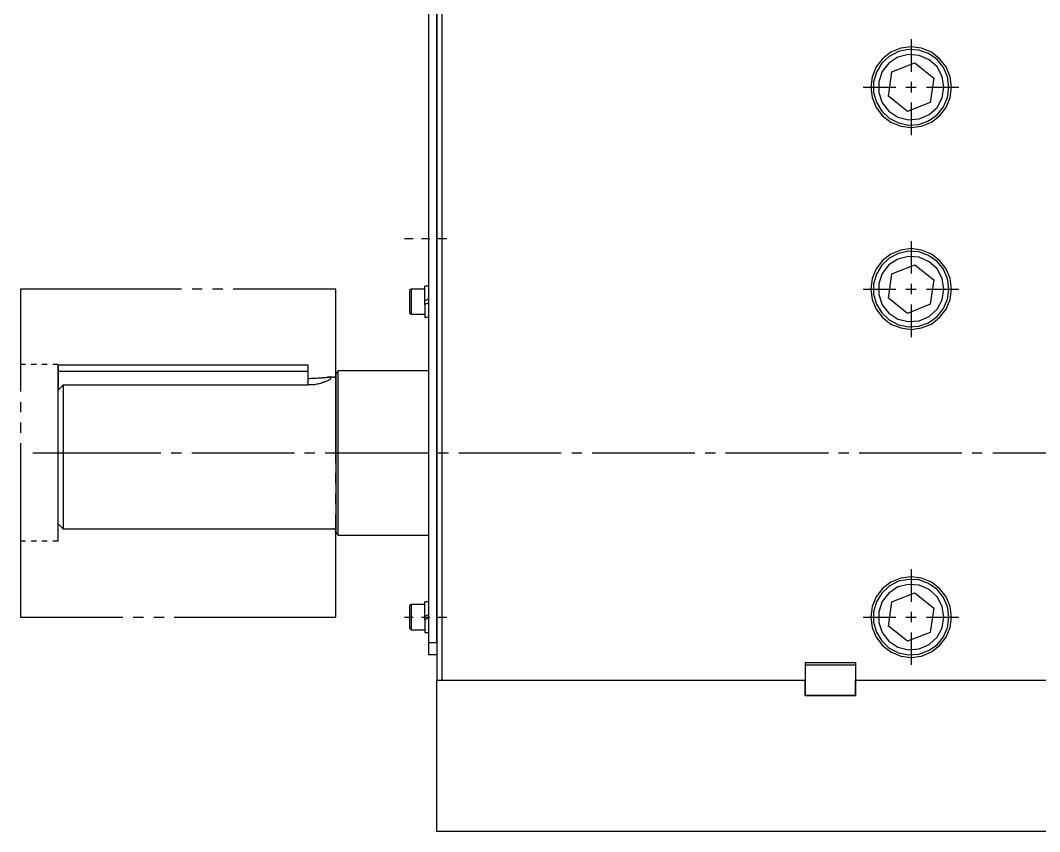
# Model space of a CAD drawing. Header units: millimetres. Extents: x -211 to 45495, y 24 to 52952.
# Drawn here: x 22334.5 to 22738.3, y 27031.4 to 27352.9 of the extents above; entities that cross this region are included whole.
import ezdxf

# ---------------------------------------------------------------- set-up
doc = ezdxf.new("R2010")
doc.units = ezdxf.units.MM
doc.layers.add('Layer2', color=7, linetype='Continuous')

# ---------------------------------------------------------------- blocks, each defined once
blk = doc.blocks.new('BLKF427')
at = {"layer": 'Layer2', "color": 7, "linetype": 'Continuous', "lineweight": 25}
for p, q in [((22458.64, 27151.39), (22458.56, 27151.48)), ((22458.81, 27151.39), (22458.64, 27151.39)), ((22458.9, 27151.31), (22458.81, 27151.39)), ((22459.07, 27151.22), (22458.9, 27151.31)), ((22459.16, 27151.14), (22459.07, 27151.22)), ((22459.25, 27151.05), (22459.16, 27151.14)), ((22459.33, 27150.96), (22459.25, 27151.05)), ((22459.33, 27150.88), (22459.33, 27150.96)), ((22459.42, 27150.7), (22459.33, 27150.88)), ((22459.42, 27150.45), (22459.42, 27150.7))]:
    blk.add_line(p, q, dxfattribs=at)
blk = doc.blocks.new('BLKF428')
at = {"layer": 'Layer2', "color": 7, "linetype": 'Continuous', "lineweight": 25}
for p, q in [((22458.38, 27211.5), (22458.81, 27211.5)), ((22458.81, 27211.5), (22458.9, 27211.59)), ((22458.9, 27211.59), (22459.07, 27211.67)), ((22459.07, 27211.67), (22459.16, 27211.76)), ((22459.16, 27211.76), (22459.25, 27211.85)), ((22459.25, 27211.85), (22459.33, 27211.93)), ((22459.33, 27212.1), (22459.42, 27212.19)), ((22459.33, 27211.93), (22459.33, 27212.1)), ((22459.42, 27212.19), (22459.42, 27212.36))]:
    blk.add_line(p, q, dxfattribs=at)
blk = doc.blocks.new('BLKF429')
at = {"layer": 'Layer2', "color": 7, "linetype": 'Continuous', "lineweight": 25}
for p, q in [((22456.23, 27211.5), (22456.75, 27211.5)), ((22456.75, 27211.5), (22457.09, 27211.42)), ((22457.09, 27211.42), (22457.18, 27211.42))]:
    blk.add_line(p, q, dxfattribs=at)
blk = doc.blocks.new('BLKF430')
at = {"layer": 'Layer2', "color": 7, "linetype": 'Continuous', "lineweight": 25}
for p, q in [((22448.4, 27211.07), (22449, 27211.07)), ((22449, 27211.07), (22449.51, 27211.16)), ((22449.51, 27211.16), (22451.84, 27211.16)), ((22451.84, 27211.16), (22452.27, 27211.24)), ((22452.27, 27211.24), (22452.7, 27211.24)), ((22452.7, 27211.24), (22453.13, 27211.24)), ((22453.13, 27211.24), (22453.56, 27211.33)), ((22453.56, 27211.33), (22453.91, 27211.33)), ((22453.91, 27211.33), (22453.99, 27211.33)), ((22453.99, 27211.33), (22454.34, 27211.42)), ((22454.34, 27211.42), (22454.77, 27211.42)), ((22454.77, 27211.42), (22455.2, 27211.42)), ((22455.2, 27211.42), (22455.63, 27211.42)), ((22455.63, 27211.42), (22455.97, 27211.5))]:
    blk.add_line(p, q, dxfattribs=at)
blk = doc.blocks.new('BLKF431')
at = {"layer": 'Layer2', "color": 7, "linetype": 'Continuous', "lineweight": 25}
for p, q in [((22349.45, 27206.42), (22349.79, 27206.77)), ((22349.45, 27206.33), (22349.45, 27206.42)), ((22349.79, 27206.77), (22350.05, 27207.02)), ((22350.05, 27207.02), (22350.4, 27207.37)), ((22350.4, 27207.37), (22350.66, 27207.63)), ((22350.66, 27207.63), (22351, 27207.97)), ((22351, 27207.97), (22351.17, 27208.23))]:
    blk.add_line(p, q, dxfattribs=at)
blk = doc.blocks.new('BLKF432')
at = {"layer": 'Layer2', "color": 7, "linetype": 'Continuous', "lineweight": 25}
for p, q in [((22453.3, 27209.09), (22452.79, 27208.92)), ((22453.39, 27209.09), (22453.3, 27209.09)), ((22453.73, 27209.18), (22453.39, 27209.09)), ((22454.16, 27209.35), (22453.73, 27209.18)), ((22454.6, 27209.52), (22454.16, 27209.35)), ((22455.03, 27209.61), (22454.6, 27209.52)), ((22455.46, 27209.78), (22455.03, 27209.61)), ((22455.54, 27209.87), (22455.46, 27209.78)), ((22455.8, 27209.95), (22455.54, 27209.87)), ((22456.23, 27210.12), (22455.8, 27209.95)), ((22456.58, 27210.3), (22456.23, 27210.12)), ((22456.92, 27210.55), (22456.58, 27210.3)), ((22457.18, 27210.81), (22456.92, 27210.55)), ((22457.44, 27211.16), (22457.18, 27210.81)), ((22449.17, 27208.49), (22448.74, 27208.49)), ((22449.6, 27208.49), (22449.17, 27208.49)), ((22450.03, 27208.49), (22449.6, 27208.49)), ((22450.46, 27208.57), (22450.03, 27208.49)), ((22450.55, 27208.57), (22450.46, 27208.57)), ((22450.98, 27208.57), (22450.55, 27208.57)), ((22451.41, 27208.66), (22450.98, 27208.57)), ((22451.93, 27208.75), (22451.41, 27208.66)), ((22452.36, 27208.83), (22451.93, 27208.75)), ((22452.79, 27208.92), (22452.36, 27208.83))]:
    blk.add_line(p, q, dxfattribs=at)
blk = doc.blocks.new('BLKF593')
at = {"layer": 'Layer2', "color": 7, "linetype": 'Continuous', "lineweight": 25}
for p, q in [((22678.75, 27338.69), (22675.82, 27335.94)), ((22682.37, 27340.59), (22678.75, 27338.69)), ((22686.41, 27341.45), (22682.37, 27340.59)), ((22690.46, 27341.19), (22686.41, 27341.45)), ((22694.34, 27339.81), (22690.46, 27341.19)), ((22697.7, 27337.4), (22694.34, 27339.81)), ((22675.82, 27335.94), (22673.67, 27332.41)), ((22700.19, 27334.21), (22697.7, 27337.4)), ((22673.67, 27332.41), (22672.55, 27328.53)), ((22701.83, 27330.51), (22700.19, 27334.21)), ((22702.43, 27326.46), (22701.83, 27330.51)), ((22672.55, 27328.53), (22672.55, 27324.4)), ((22672.55, 27324.4), (22673.67, 27320.52)), ((22700.19, 27318.63), (22701.83, 27322.42)), ((22673.67, 27320.52), (22675.82, 27316.99)), ((22697.7, 27315.53), (22700.19, 27318.63)), ((22675.82, 27316.99), (22678.75, 27314.24)), ((22678.75, 27314.24), (22682.37, 27312.34)), ((22694.34, 27313.12), (22697.7, 27315.53)), ((22682.37, 27312.34), (22686.41, 27311.48)), ((22686.41, 27311.48), (22690.46, 27311.74)), ((22690.46, 27311.74), (22694.34, 27313.12))]:
    blk.add_line(p, q, dxfattribs=at)
blk = doc.blocks.new('BLKF594')
at = {"layer": 'Layer2', "color": 7, "linetype": 'Continuous', "lineweight": 25}
for p, q in [((22682.19, 27338.35), (22678.58, 27336.02)), ((22686.33, 27339.38), (22682.19, 27338.35)), ((22690.63, 27339.04), (22686.33, 27339.38)), ((22694.51, 27337.31), (22690.63, 27339.04)), ((22678.58, 27336.02), (22675.99, 27332.66)), ((22697.7, 27334.47), (22694.51, 27337.31)), ((22699.68, 27330.68), (22697.7, 27334.47)), ((22675.99, 27332.66), (22674.62, 27328.62)), ((22700.45, 27326.46), (22699.68, 27330.68)), ((22674.62, 27328.62), (22674.62, 27324.31)), ((22674.62, 27324.31), (22675.99, 27320.26)), ((22697.7, 27318.46), (22699.68, 27322.24)), ((22675.99, 27320.26), (22678.58, 27316.91)), ((22694.51, 27315.61), (22697.7, 27318.46)), ((22678.58, 27316.91), (22682.19, 27314.58)), ((22682.19, 27314.58), (22686.33, 27313.55)), ((22690.63, 27313.89), (22694.51, 27315.61)), ((22686.33, 27313.55), (22690.63, 27313.89))]:
    blk.add_line(p, q, dxfattribs=at)
blk = doc.blocks.new('BLKF599')
at = {"layer": 'Layer2', "color": 7, "linetype": 'Continuous', "lineweight": 25}
for p, q in [((22682.19, 27258.35), (22678.58, 27256.02)), ((22686.33, 27259.38), (22682.19, 27258.35)), ((22690.63, 27259.04), (22686.33, 27259.38)), ((22694.51, 27257.31), (22690.63, 27259.04)), ((22678.58, 27256.02), (22675.99, 27252.66)), ((22697.7, 27254.47), (22694.51, 27257.31)), ((22699.68, 27250.68), (22697.7, 27254.47)), ((22675.99, 27252.66), (22674.62, 27248.62)), ((22700.45, 27246.46), (22699.68, 27250.68)), ((22674.62, 27248.62), (22674.62, 27244.31)), ((22674.62, 27244.31), (22675.99, 27240.26)), ((22697.7, 27238.46), (22699.68, 27242.24)), ((22675.99, 27240.26), (22678.58, 27236.91)), ((22694.51, 27235.61), (22697.7, 27238.46)), ((22678.58, 27236.91), (22682.19, 27234.58)), ((22682.19, 27234.58), (22686.33, 27233.55)), ((22686.33, 27233.55), (22690.63, 27233.89)), ((22690.63, 27233.89), (22694.51, 27235.61))]:
    blk.add_line(p, q, dxfattribs=at)
blk = doc.blocks.new('BLKF600')
at = {"layer": 'Layer2', "color": 7, "linetype": 'Continuous', "lineweight": 25}
for p, q in [((22678.75, 27258.69), (22675.82, 27255.94)), ((22682.37, 27260.59), (22678.75, 27258.69)), ((22686.41, 27261.45), (22682.37, 27260.59)), ((22690.46, 27261.19), (22686.41, 27261.45)), ((22694.34, 27259.81), (22690.46, 27261.19)), ((22697.7, 27257.4), (22694.34, 27259.81)), ((22675.82, 27255.94), (22673.67, 27252.41)), ((22700.19, 27254.3), (22697.7, 27257.4)), ((22701.83, 27250.51), (22700.19, 27254.3)), ((22673.67, 27252.41), (22672.55, 27248.53)), ((22702.43, 27246.46), (22701.83, 27250.51)), ((22672.55, 27248.53), (22672.55, 27244.4)), ((22672.55, 27244.4), (22673.67, 27240.52)), ((22700.19, 27238.71), (22701.83, 27242.42)), ((22673.67, 27240.52), (22675.82, 27236.99)), ((22697.7, 27235.53), (22700.19, 27238.71)), ((22675.82, 27236.99), (22678.75, 27234.24)), ((22678.75, 27234.24), (22682.37, 27232.34)), ((22694.34, 27233.12), (22697.7, 27235.53)), ((22682.37, 27232.34), (22686.41, 27231.48)), ((22686.41, 27231.48), (22690.46, 27231.74)), ((22690.46, 27231.74), (22694.34, 27233.12))]:
    blk.add_line(p, q, dxfattribs=at)
blk = doc.blocks.new('BLKF624')
at = {"layer": 'Layer2', "color": 7, "linetype": 'Continuous', "lineweight": 25}
for p, q in [((22678.75, 27128.75), (22675.82, 27125.9)), ((22682.37, 27130.64), (22678.75, 27128.75)), ((22686.41, 27131.42), (22682.37, 27130.64)), ((22690.46, 27131.16), (22686.41, 27131.42)), ((22694.34, 27129.78), (22690.46, 27131.16)), ((22697.7, 27127.45), (22694.34, 27129.78)), ((22675.82, 27125.9), (22673.67, 27122.46)), ((22700.19, 27124.27), (22697.7, 27127.45)), ((22701.83, 27120.48), (22700.19, 27124.27)), ((22673.67, 27122.46), (22672.55, 27118.5)), ((22702.43, 27116.43), (22701.83, 27120.48)), ((22672.55, 27118.5), (22672.55, 27114.45)), ((22672.55, 27114.45), (22673.67, 27110.49)), ((22700.19, 27108.68), (22701.83, 27112.38)), ((22673.67, 27110.49), (22675.82, 27107.04)), ((22697.7, 27105.49), (22700.19, 27108.68)), ((22675.82, 27107.04), (22678.75, 27104.2)), ((22678.75, 27104.2), (22682.37, 27102.31)), ((22694.34, 27103.17), (22697.7, 27105.49)), ((22682.37, 27102.31), (22686.41, 27101.53)), ((22686.41, 27101.53), (22690.46, 27101.79)), ((22690.46, 27101.79), (22694.34, 27103.17))]:
    blk.add_line(p, q, dxfattribs=at)
blk = doc.blocks.new('BLKF625')
at = {"layer": 'Layer2', "color": 7, "linetype": 'Continuous', "lineweight": 25}
for p, q in [((22682.19, 27128.4), (22678.58, 27125.99)), ((22686.33, 27129.43), (22682.19, 27128.4)), ((22690.63, 27129.09), (22686.33, 27129.43)), ((22694.51, 27127.37), (22690.63, 27129.09)), ((22678.58, 27125.99), (22675.99, 27122.63)), ((22697.7, 27124.44), (22694.51, 27127.37)), ((22699.68, 27120.65), (22697.7, 27124.44)), ((22675.99, 27122.63), (22674.62, 27118.58)), ((22700.45, 27116.43), (22699.68, 27120.65)), ((22674.62, 27118.58), (22674.62, 27114.36)), ((22674.62, 27114.36), (22675.99, 27110.32)), ((22697.7, 27108.51), (22699.68, 27112.21)), ((22675.99, 27110.32), (22678.58, 27106.87)), ((22694.51, 27105.58), (22697.7, 27108.51)), ((22678.58, 27106.87), (22682.19, 27104.55)), ((22682.19, 27104.55), (22686.33, 27103.51)), ((22690.63, 27103.86), (22694.51, 27105.58)), ((22686.33, 27103.51), (22690.63, 27103.86))]:
    blk.add_line(p, q, dxfattribs=at)
blk = doc.blocks.new('BLKF779')
at = {"layer": 'Layer2', "color": 7, "linetype": 'Continuous', "lineweight": 25}
for p, q in [((22687.45, 27132.45), (22683.31, 27131.93)), ((22691.58, 27131.93), (22687.45, 27132.45)), ((22679.44, 27130.3), (22676.08, 27127.8)), ((22683.31, 27131.93), (22679.44, 27130.3)), ((22695.46, 27130.3), (22691.58, 27131.93)), ((22698.73, 27127.8), (22695.46, 27130.3)), ((22673.58, 27124.44), (22671.95, 27120.65)), ((22676.08, 27127.8), (22673.58, 27124.44)), ((22701.31, 27124.44), (22698.73, 27127.8)), ((22702.86, 27120.65), (22701.31, 27124.44)), ((22671.95, 27120.65), (22671.43, 27116.43)), ((22703.38, 27116.43), (22702.86, 27120.65)), ((22671.43, 27116.43), (22671.95, 27112.3)), ((22671.95, 27112.3), (22673.58, 27108.51)), ((22701.31, 27108.51), (22702.86, 27112.3)), ((22673.58, 27108.51), (22676.08, 27105.15)), ((22698.73, 27105.15), (22701.31, 27108.51)), ((22676.08, 27105.15), (22679.44, 27102.65)), ((22695.46, 27102.65), (22698.73, 27105.15)), ((22679.44, 27102.65), (22683.31, 27101.02)), ((22683.31, 27101.02), (22687.45, 27100.5)), ((22687.45, 27100.5), (22691.58, 27101.02)), ((22691.58, 27101.02), (22695.46, 27102.65))]:
    blk.add_line(p, q, dxfattribs=at)
blk = doc.blocks.new('BLKF785')
at = {"layer": 'Layer2', "color": 7, "linetype": 'Continuous', "lineweight": 25}
for p, q in [((22683.31, 27261.88), (22679.44, 27260.33)), ((22687.45, 27262.48), (22683.31, 27261.88)), ((22691.58, 27261.88), (22687.45, 27262.48)), ((22695.46, 27260.33), (22691.58, 27261.88)), ((22676.08, 27257.74), (22673.58, 27254.47)), ((22679.44, 27260.33), (22676.08, 27257.74)), ((22698.73, 27257.74), (22695.46, 27260.33)), ((22701.31, 27254.47), (22698.73, 27257.74)), ((22673.58, 27254.47), (22671.95, 27250.6)), ((22702.86, 27250.6), (22701.31, 27254.47)), ((22671.95, 27250.6), (22671.43, 27246.46)), ((22703.38, 27246.46), (22702.86, 27250.6)), ((22671.43, 27246.46), (22671.95, 27242.33)), ((22671.95, 27242.33), (22673.58, 27238.46)), ((22701.31, 27238.46), (22702.86, 27242.33)), ((22673.58, 27238.46), (22676.08, 27235.18)), ((22698.73, 27235.18), (22701.31, 27238.46)), ((22676.08, 27235.18), (22679.44, 27232.6)), ((22695.46, 27232.6), (22698.73, 27235.18)), ((22679.44, 27232.6), (22683.31, 27231.05)), ((22683.31, 27231.05), (22687.45, 27230.45)), ((22687.45, 27230.45), (22691.58, 27231.05)), ((22691.58, 27231.05), (22695.46, 27232.6))]:
    blk.add_line(p, q, dxfattribs=at)
blk = doc.blocks.new('BLKF786')
at = {"layer": 'Layer2', "color": 7, "linetype": 'Continuous', "lineweight": 25}
for p, q in [((22687.45, 27342.48), (22683.31, 27341.88)), ((22691.58, 27341.88), (22687.45, 27342.48)), ((22679.44, 27340.33), (22676.08, 27337.74)), ((22683.31, 27341.88), (22679.44, 27340.33)), ((22695.46, 27340.33), (22691.58, 27341.88)), ((22698.73, 27337.74), (22695.46, 27340.33)), ((22673.58, 27334.47), (22671.95, 27330.6)), ((22676.08, 27337.74), (22673.58, 27334.47)), ((22701.31, 27334.47), (22698.73, 27337.74)), ((22702.86, 27330.6), (22701.31, 27334.47)), ((22671.95, 27330.6), (22671.43, 27326.46)), ((22703.38, 27326.46), (22702.86, 27330.6)), ((22671.43, 27326.46), (22671.95, 27322.33)), ((22671.95, 27322.33), (22673.58, 27318.46)), ((22701.31, 27318.46), (22702.86, 27322.33)), ((22673.58, 27318.46), (22676.08, 27315.18)), ((22698.73, 27315.18), (22701.31, 27318.46)), ((22676.08, 27315.18), (22679.44, 27312.6)), ((22695.46, 27312.6), (22698.73, 27315.18)), ((22679.44, 27312.6), (22683.31, 27311.05)), ((22683.31, 27311.05), (22687.45, 27310.45)), ((22687.45, 27310.45), (22691.58, 27311.05)), ((22691.58, 27311.05), (22695.46, 27312.6))]:
    blk.add_line(p, q, dxfattribs=at)
blk = doc.blocks.new('BLKF370')
at = {"layer": 'Layer2', "color": 7, "linetype": 'Continuous', "lineweight": 25}
for p, q in [((22499.46, 27601.43), (22499.46, 27091.46)), ((22501.44, 27600.65), (22501.44, 27091.46)), ((22496.19, 27381.49), (22496.19, 27101.45)), ((22499.46, 27106.44), (22499.46, 27381.49)), ((22687.45, 27345.49), (22687.45, 27332.58)), ((22679.78, 27332.49), (22688.83, 27336.11)), ((22688.83, 27336.11), (22696.49, 27330.08)), ((22678.41, 27322.85), (22679.78, 27332.49)), ((22668.42, 27326.46), (22681.33, 27326.46)), ((22685.38, 27326.46), (22689.43, 27326.46)), ((22687.45, 27328.53), (22687.45, 27324.4)), ((22693.56, 27326.46), (22706.39, 27326.46)), ((22696.49, 27330.08), (22695.03, 27320.44)), ((22699.68, 27322.24), (22700.45, 27326.46)), ((22701.83, 27322.42), (22702.43, 27326.46)), ((22702.86, 27322.33), (22703.38, 27326.46)), ((22685.98, 27316.82), (22678.41, 27322.85)), ((22695.03, 27320.44), (22685.98, 27316.82)), ((22687.45, 27320.35), (22687.45, 27307.43)), ((22486.72, 27266.44), (22490.07, 27266.44)), ((22493.43, 27266.44), (22496.71, 27266.44)), ((22500.06, 27266.44), (22503.42, 27266.44)), ((22687.45, 27265.49), (22687.45, 27252.58)), ((22679.78, 27252.49), (22688.83, 27256.11)), ((22688.83, 27256.11), (22696.49, 27250.08)), ((22678.41, 27242.85), (22679.78, 27252.49)), ((22696.49, 27250.08), (22695.03, 27240.44)), ((22334.47, 27246.46), (22334.47, 27205.82)), ((22398.36, 27246.46), (22334.47, 27246.46)), ((22406.54, 27246.46), (22402.5, 27246.46)), ((22414.64, 27246.46), (22410.59, 27246.46)), ((22459.42, 27246.46), (22418.77, 27246.46)), ((22459.42, 27177.49), (22459.42, 27246.46)), ((22489.3, 27246.46), (22488.7, 27245.86)), ((22488.7, 27245.86), (22488.7, 27237.08)), ((22489.3, 27246.46), (22489.3, 27236.47)), ((22494.72, 27246.46), (22489.3, 27246.46)), ((22494.72, 27241.81), (22494.72, 27247.58)), ((22496.19, 27247.58), (22494.72, 27247.58)), ((22668.42, 27246.46), (22681.33, 27246.46)), ((22685.38, 27246.46), (22689.43, 27246.46)), ((22687.45, 27248.53), (22687.45, 27244.4)), ((22693.56, 27246.46), (22706.39, 27246.46)), ((22699.68, 27242.24), (22700.45, 27246.46)), ((22701.83, 27242.42), (22702.43, 27246.46)), ((22702.86, 27242.33), (22703.38, 27246.46)), ((22494.72, 27241.81), (22496.19, 27242.59)), ((22494.72, 27240.35), (22494.72, 27241.81)), ((22685.98, 27236.82), (22678.41, 27242.85)), ((22496.19, 27241.04), (22494.72, 27240.35)), ((22494.72, 27240.35), (22494.72, 27235.36)), ((22695.03, 27240.44), (22685.98, 27236.82)), ((22687.45, 27240.35), (22687.45, 27227.43)), ((22488.7, 27237.08), (22489.3, 27236.47)), ((22489.3, 27236.47), (22494.72, 27236.47)), ((22494.72, 27235.36), (22496.19, 27235.36)), ((22336.53, 27216.5), (22334.47, 27216.5)), ((22340.84, 27216.5), (22338.69, 27216.5)), ((22345.14, 27216.5), (22342.99, 27216.5)), ((22349.45, 27216.5), (22347.3, 27216.5)), ((22349.45, 27146.49), (22349.45, 27216.5)), ((22349.45, 27216.41), (22448.4, 27216.41)), ((22349.45, 27216.41), (22349.45, 27206.33)), ((22448.4, 27213.74), (22349.45, 27213.74)), ((22448.4, 27216.41), (22448.4, 27208.49)), ((22460.45, 27214), (22459.42, 27212.97)), ((22460.45, 27148.98), (22460.45, 27214)), ((22496.19, 27214), (22460.45, 27214)), ((22455.97, 27211.5), (22456.23, 27211.5)), ((22458.38, 27211.5), (22456.15, 27211.5)), ((22457.18, 27211.42), (22457.44, 27211.16)), ((22459.42, 27212.97), (22459.42, 27149.93)), ((22459.42, 27212.36), (22459.42, 27212.45)), ((22349.45, 27153.46), (22349.45, 27206.33)), ((22351.17, 27208.23), (22351.43, 27208.49)), ((22351.43, 27208.49), (22351.43, 27151.48)), ((22351.43, 27208.49), (22448.4, 27208.49)), ((22448.74, 27208.49), (22448.4, 27208.49)), ((22334.47, 27201.68), (22334.47, 27197.64)), ((22334.47, 27193.59), (22334.47, 27189.54)), ((22334.47, 27185.41), (22334.47, 27116.43)), ((22390.18, 27181.45), (22339.46, 27181.45)), ((22398.28, 27181.45), (22394.23, 27181.45)), ((22443.06, 27181.45), (22402.41, 27181.45)), ((22451.15, 27181.45), (22447.1, 27181.45)), ((22495.93, 27181.45), (22455.28, 27181.45)), ((22504.11, 27181.45), (22499.98, 27181.45)), ((22548.8, 27181.45), (22508.16, 27181.45)), ((22556.98, 27181.45), (22552.94, 27181.45)), ((22601.76, 27181.45), (22561.03, 27181.45)), ((22609.86, 27181.45), (22605.81, 27181.45)), ((22654.64, 27181.45), (22613.91, 27181.45)), ((22662.73, 27181.45), (22658.69, 27181.45)), ((22707.51, 27181.45), (22666.78, 27181.45)), ((22715.61, 27181.45), (22711.56, 27181.45)), ((22760.39, 27181.45), (22719.74, 27181.45)), ((22459.42, 27169.39), (22459.42, 27173.44)), ((22459.42, 27161.21), (22459.42, 27165.26)), ((22459.42, 27116.43), (22459.42, 27157.16)), ((22349.45, 27153.46), (22351.43, 27151.48)), ((22351.43, 27151.48), (22458.38, 27151.48)), ((22458.56, 27151.48), (22458.38, 27151.48)), ((22459.42, 27149.93), (22460.45, 27148.98)), ((22460.45, 27148.98), (22496.19, 27148.98)), ((22336.53, 27146.49), (22334.47, 27146.49)), ((22340.84, 27146.49), (22338.69, 27146.49)), ((22345.14, 27146.49), (22342.99, 27146.49)), ((22349.45, 27146.49), (22347.3, 27146.49)), ((22687.45, 27135.46), (22687.45, 27122.55)), ((22679.78, 27122.55), (22688.83, 27126.08)), ((22688.83, 27126.08), (22696.49, 27120.05)), ((22489.3, 27121.43), (22488.7, 27120.91)), ((22488.7, 27120.91), (22488.7, 27112.04)), ((22489.3, 27121.43), (22489.3, 27111.44)), ((22494.72, 27121.43), (22489.3, 27121.43)), ((22494.72, 27116.86), (22494.72, 27122.55)), ((22496.19, 27122.55), (22494.72, 27122.55)), ((22678.41, 27112.9), (22679.78, 27122.55)), ((22334.47, 27116.43), (22375.11, 27116.43)), ((22379.16, 27116.43), (22383.21, 27116.43)), ((22387.34, 27116.43), (22391.39, 27116.43)), ((22395.43, 27116.43), (22459.42, 27116.43)), ((22486.72, 27116.43), (22490.07, 27116.43)), ((22493.43, 27116.43), (22496.71, 27116.43)), ((22494.72, 27116.86), (22496.19, 27117.55)), ((22494.72, 27115.31), (22494.72, 27116.86)), ((22500.06, 27116.43), (22503.42, 27116.43)), ((22668.42, 27116.43), (22681.33, 27116.43)), ((22685.38, 27116.43), (22689.43, 27116.43)), ((22687.45, 27118.5), (22687.45, 27114.45)), ((22693.56, 27116.43), (22706.39, 27116.43)), ((22696.49, 27120.05), (22695.03, 27110.4)), ((22699.68, 27112.21), (22700.45, 27116.43)), ((22701.83, 27112.38), (22702.43, 27116.43)), ((22702.86, 27112.3), (22703.38, 27116.43)), ((22496.19, 27116.09), (22494.72, 27115.31)), ((22494.72, 27115.31), (22494.72, 27110.4)), ((22685.98, 27106.87), (22678.41, 27112.9)), ((22488.7, 27112.04), (22489.3, 27111.44)), ((22489.3, 27111.44), (22494.72, 27111.44)), ((22494.72, 27110.4), (22496.19, 27110.4)), ((22695.03, 27110.4), (22685.98, 27106.87)), ((22687.45, 27110.4), (22687.45, 27097.49)), ((22496.19, 27106.44), (22499.46, 27106.44)), ((22499.46, 27101.45), (22496.19, 27101.45)), ((22645.42, 27098.43), (22665.4, 27098.43)), ((22645.42, 27098.43), (22645.42, 27091.46)), ((22645.42, 27097.49), (22645.42, 27085.43)), ((22645.42, 27097.49), (22665.4, 27097.49)), ((22665.4, 27098.43), (22665.4, 27091.46)), ((22665.4, 27097.49), (22665.4, 27085.43)), ((22499.46, 27031.44), (22499.46, 27091.46)), ((22499.46, 27091.46), (22645.42, 27091.46)), ((22501.44, 27091.46), (22645.42, 27091.46)), ((22645.42, 27085.43), (22645.42, 27091.46)), ((22665.4, 27085.43), (22665.4, 27091.46)), ((22665.4, 27091.46), (22901.44, 27091.46)), ((22665.4, 27091.46), (22809.39, 27091.46)), ((22665.4, 27085.43), (22645.42, 27085.43)), ((22645.42, 27085.43), (22665.4, 27085.43)), ((22902.39, 27031.44), (22499.46, 27031.44))]:
    blk.add_line(p, q, dxfattribs=at)
for name in ['BLKF786', 'BLKF593', 'BLKF594', 'BLKF785', 'BLKF600', 'BLKF599', 'BLKF430', 'BLKF432', 'BLKF429', 'BLKF428', 'BLKF431', 'BLKF427', 'BLKF779', 'BLKF624', 'BLKF625']:
    blk.add_blockref(name, (0, 0), dxfattribs=at)

msp = doc.modelspace()

# ---------------------------------------------------------------- block references
at = {"layer": 'Layer2', "color": 7, "linetype": 'Continuous', "lineweight": 25}
msp.add_blockref('BLKF370', (0, 0), dxfattribs=at)

doc.saveas('drawing.dxf')
